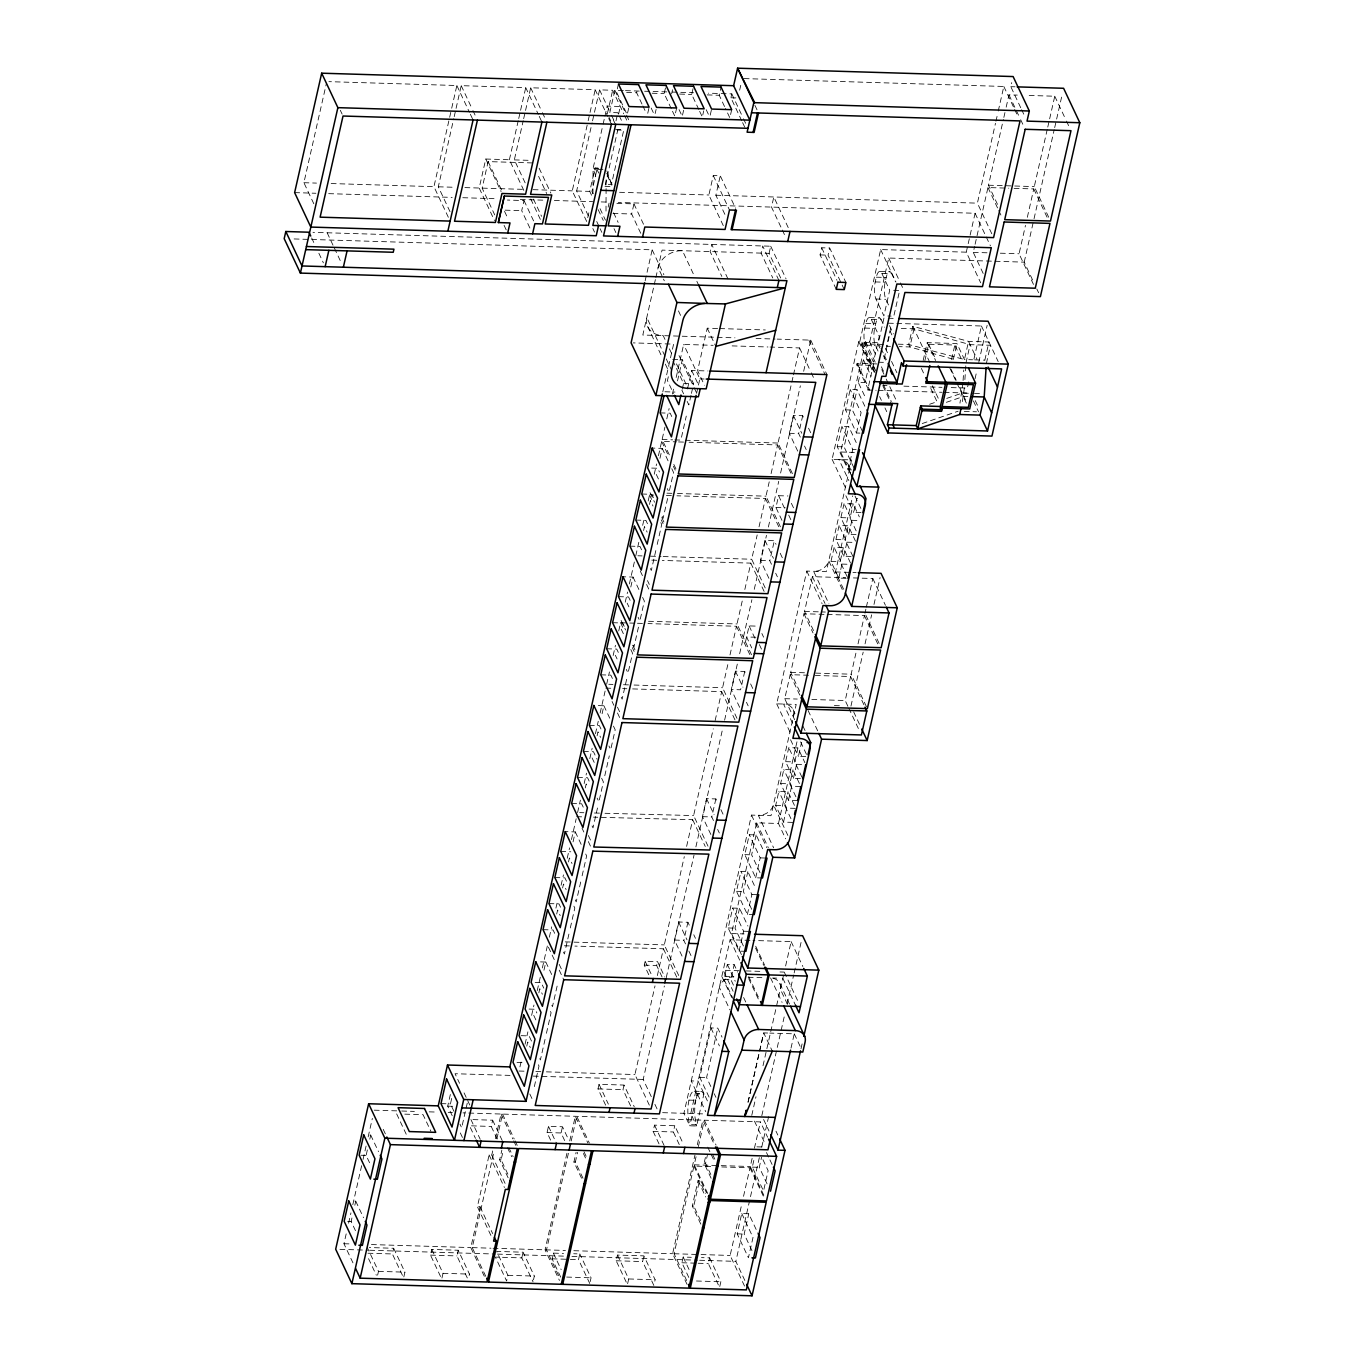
<?xml version="1.0" encoding="UTF-8"?>
<svg xmlns="http://www.w3.org/2000/svg" width="1364" height="1364" viewBox="0 0 1364 1364"><rect width="100%" height="100%" fill="white"/><g stroke="black" fill="none" stroke-linecap="round" stroke-linejoin="round"><path stroke-width="0.75" stroke-dasharray="5 3.75" d="M592.965 193.79L593.067 168.488L602.632 126.221M606.008 211.079L606.128 179.434M962.95 382.585L959.966 403.147M963.086 380.488L963.768 370.002M964.348 387.956L961.978 404.409M964.894 379.584L965.865 364.904M768.904 578.319L760.515 560.485L764.999 540.434L774.326 540.724L776.014 544.304M313.805 203.765L303.899 182.708L326.354 83.647M448.347 217.285L433.94 186.663L451.245 110.296M451.706 108.233L456.855 85.523L328.912 81.652M450.018 211.676L438.304 186.8L453.735 118.685M454.212 116.622L455.61 110.433M456.07 108.37L461.22 85.659L525.737 87.62L538.337 114.405M523.793 190.363L509.386 159.741L485.772 159.025L479.19 188.027L494.501 220.576M532.284 162.93L488.142 161.6L482.14 188.13L494.74 214.915M509.386 159.741L518.252 120.595M518.729 118.532L520.127 112.342M520.588 110.279L525.737 87.62M525.14 182.861L514.33 159.895L523.213 120.748M523.674 118.685L525.072 112.496M525.549 110.433L530.681 87.773L595.181 89.734L607.798 116.52M529.88 228.01L521.713 210.67L524.015 200.559L507.408 200.048M586.691 221.48L572.266 190.858L587.713 122.743M588.174 120.68L589.572 114.491M590.049 112.428L595.181 89.734M588.344 215.87L576.648 190.994L592.078 122.879M592.539 120.816L599.563 89.854L612.658 90.263L623.74 113.775M352.969 1262.859L343.95 1243.729L346.286 1233.448M348.604 1223.184L350.94 1212.903M352.799 1204.685L362.585 1161.548M363.046 1159.485L366.302 1145.112M368.161 1136.894L372.355 1118.395M355.475 1230.669L351.145 1221.479L352.526 1215.392M354.828 1205.247L355.748 1201.19L352.253 1201.087M369.576 1162.759L366.115 1155.41L367.496 1149.323M369.797 1139.179L370.718 1135.104L367.223 1135.001M603.093 124.209L604.457 118.174M604.917 116.162L607.202 106.102L620.313 106.494L618.54 114.32M591.55 195.222L589.742 191.386L595.062 167.925L602.053 168.13M607.338 113.724L612.658 90.263M602.956 169.46L596.955 169.289L591.925 191.454L593.732 195.291M623.348 90.587L614.84 90.331L609.827 112.496L617.841 112.735L621.404 120.322M587.748 217.677L589.129 211.608M618.421 83.988L616.579 92.155L627.184 114.712L629.043 106.545M615.999 120.85L617.841 112.735M605.275 185.044L617.858 129.563M617.551 130.859L617.176 130.023L623.723 130.228L611.447 184.43L604.9 184.225M608.139 207.175L609.06 203.134M641.967 104.039L636.664 92.769L637.585 88.677M377.623 1275.152L378.493 1271.35L367.257 1247.48M647.747 113.28L649.128 107.159M393.685 1248.282L404.92 1272.169L403.625 1277.846L392.389 1253.959L393.685 1248.282L369.286 1247.531M640.739 233.278L631.668 213.995L633.953 203.884L615.283 203.321M655.163 113.502L656.101 109.427M671.259 108.643L664.183 93.605L666.041 85.438M671.617 93.826L672.537 89.734M452.217 1115.718L447.716 1106.153L450.461 1093.996M453.905 1111.251L450.444 1103.902L451.842 1097.747M676.646 107.995L674.805 116.162L672.145 110.518M683.62 110.262L682.222 116.383L678.692 108.864M645.138 280.813L652.163 249.817L292.697 238.905M698.794 109.478L691.719 94.44L693.1 88.302M431.791 1249.424L443.027 1273.311L441.731 1279.006L430.495 1255.119L431.791 1249.424L458.219 1250.242L469.455 1274.112L468.602 1277.915M467.255 1103.135L461.68 1127.772L459.958 1124.089M655.385 279.586L642.819 335.033L680.09 336.158M655.845 277.591L662.069 250.106L769.091 253.363L780.805 278.239M702.784 114.951L703.705 110.859M710.218 115.173L711.599 109.052M724.54 106.545L719.237 95.275L721.079 87.108M467.306 1277.966L456.923 1255.92L458.219 1250.242M497.144 1139.008L491.228 1126.442L492.643 1120.202L472.899 1119.605M490.887 1235.409L477.383 1206.697L489.113 1154.95L491.756 1155.035L506.163 1185.657M662.785 391.894L673.611 344.12L633.22 342.893M723.278 225.623L708.871 195.001L713.27 175.547L720.26 175.768L735.571 208.3M741.709 120.731L730.899 97.765L731.786 93.877L708.393 93.161M484.305 1276.278L470.785 1247.583L480.043 1206.765L477.383 1206.697M491.756 1155.035L492.694 1150.926M495.473 1138.633L501.048 1114.03L462.993 1112.871M668.326 376.737L667.456 380.573L673.543 393.514M485.755 1276.329L472.251 1247.617L494.126 1151.063M496.922 1138.735L502.515 1114.081L702.886 1120.151L714.583 1145.044M731.701 109.666L729.842 117.833L725.426 108.421M724.864 214.353L715.861 195.222L720.26 175.768M739.646 90.195L741.419 82.42M519.94 1066.904L521.815 1058.652M525.072 1044.227L527.885 1031.849M531.619 1015.362L533.955 1005.046M537.228 990.622L540.502 976.181M542.361 967.946L547.51 945.252M549.334 937.221L551.687 926.821M555.915 908.117L557.33 901.894M561.098 885.27L563.451 874.887M567.219 858.263L569.572 847.862M571.465 839.559L576.171 818.775M577.569 812.569L580.399 800.122M584.15 783.533L586.503 773.149M589.794 758.64L592.147 748.256M595.437 733.73L598.25 721.283M600.143 712.997L605.309 690.167M606.656 684.216L609.452 671.923M613.152 655.521L615.471 645.291M618.727 630.952L620.586 622.751L635.334 623.195M625.241 602.189L627.542 592.044M629.384 583.945L634.431 561.644M635.777 555.728L638.983 541.542M642.666 525.345L644.49 517.246M648.173 501.031L649.537 494.962L653.765 495.098M654.243 474.212L656.561 463.965M658.42 455.764L661.676 441.407L676.425 441.868M669.315 454.826L662.103 439.515L664.916 427.12M666.791 418.85L669.127 408.518M672.418 394.043L673.816 387.836M676.152 377.504L683.654 344.427L713.167 345.314M508.124 1177.746L499.667 1159.792L501.85 1150.125M507.885 1174.199L501.117 1159.826L503.316 1150.159M526.76 1046.137L527.697 1042.028L530.306 1047.569M538.848 992.822L539.769 988.712L542.378 994.254M543.946 970.264L545.822 962.046L537.774 961.808M556.7 914.033L557.603 910.044L560.212 915.585M562.599 888.015L563.503 884.043L566.111 889.584M568.498 861.946L569.402 857.973L572.01 863.514M573.051 841.861L575.301 831.921L565.259 831.614M585.275 787.932L586.179 783.959L587.918 787.659M597.091 735.81L597.978 731.837L600.586 737.378M602.087 713.73L603.894 705.768L595.846 705.529M630.799 587.014L633.049 577.074L623.007 576.767M643.603 530.545L644.49 526.555L647.116 532.113M649.503 504.475L650.406 500.503L653.015 506.044M659.954 458.321L662.222 448.381L652.163 448.074M677.516 380.88L682.307 359.738L672.247 359.448M682.256 389.234L683.552 383.472L673.117 361.29M687.473 388.945L691.684 370.479L707.984 370.974M534.347 1086.596L539.002 1066.051L537.263 1062.351M545.037 1039.402L540.383 1059.947L538.644 1056.247M546.435 1033.298L551.09 1012.736L549.351 1009.036M557.126 986.087L552.471 1006.632L550.732 1002.932M568.907 934.084L564.389 953.999L562.65 950.316M570.305 927.946L574.807 908.066L573.068 904.366M580.706 882.014L576.205 901.877L574.466 898.194M582.104 875.824L586.622 855.944L584.866 852.244M597.483 807.982L592.982 827.863L591.243 824.163M604.781 775.741L609.299 755.861M626.639 679.289L622.137 699.169L620.398 695.47M638.454 627.167L633.953 647.048L632.214 643.348M655.811 550.596L651.31 570.476L649.571 566.776M657.209 544.407L661.711 524.526L659.971 520.843M667.61 498.474L663.109 518.354L661.37 514.654M681.506 437.23L686.28 416.088M691.002 395.304L688.82 404.92L687.081 401.221M691.429 393.378L693.611 383.778L682.307 359.738M717.617 328.502L707.251 328.195L697.618 370.65L704.472 385.228M696.595 393.344L697.993 387.137M698.453 385.074L699.868 378.868L683.654 344.427M533.477 1279.875L534.33 1276.09L523.094 1252.203L496.667 1251.402L507.902 1275.289L506.607 1280.984L495.371 1257.096L521.798 1257.898L533.034 1281.785M550.63 1140.134L547.049 1132.546L548.464 1126.323L562.48 1126.749L568.737 1140.031M521.798 1257.898L523.094 1252.203M564.645 1140.56L561.081 1132.973L562.48 1126.749M769.091 253.363L770.711 246.219L313.004 232.34M566.93 1153.262L545.054 1249.833L559.462 1280.455M569.726 1140.935L575.318 1116.281L587.918 1143.083M568.396 1153.313L546.504 1249.867L559.121 1276.67M571.192 1140.986L576.767 1116.332L589.384 1143.117M560.74 1277.181L552.096 1258.819L553.375 1253.124L563.537 1253.431M581.541 1178.206L573.92 1162.009L576.102 1152.341M582.991 1178.24L575.369 1162.06L577.569 1152.392M605.633 1105.147L597.995 1088.915L599.035 1084.312L624.03 1085.062L634.226 1106.698M648.77 974.731L644.251 965.132L645.138 961.245L657.533 961.62L664.762 976.965M589.76 1283.507L578.524 1259.62L579.802 1253.925L573.715 1253.738M630.628 1105.914L622.99 1089.683L624.03 1085.062M662.069 977.016L656.647 965.507L657.533 961.62M836.268 289.356L820.071 254.898L821.674 247.771L829.687 248.009L845.902 282.467M649.332 1105.164L634.925 1074.542L655.01 985.882M657.346 975.584L663.416 948.781L574.909 946.087M678.709 975.516L664.302 944.894L684.302 856.643M686.621 846.379L692.673 819.696L599.836 817.309M708.018 846.192L693.611 815.57L713.27 728.802M715.145 720.533L721.692 691.616L628.957 688.803M736.986 718.351L722.579 687.729L728.137 663.143M729.996 654.942L736.492 626.264L647.985 623.587M751.513 654.737L737.02 623.945L742.545 599.614M744.829 589.487L750.814 563.127L662.29 560.433M765.204 587.952L751.683 559.24L757.191 534.944M759.032 526.828L765.46 498.474L676.936 495.797M780.396 526.794L765.971 496.172L769.228 481.833M771.086 473.632L777.582 444.937L689.076 442.243M792.433 473.666L778.026 443.044L793.013 376.89M793.473 374.81L799.577 347.939L770.063 347.036M590.186 1281.597L591.055 1277.812L579.802 1253.925M844.282 289.594L828.067 255.153L829.687 248.009M682.051 956.096L674.498 940.052L678.59 921.996L687.916 922.269L689.587 925.832M710.849 834.478L702.46 816.661L706.535 798.656L715.861 798.929L717.532 802.492M739.663 707.336L731.274 689.502L735.435 671.173L744.744 671.446L746.432 675.027M797.718 451.109L789.33 433.275L793.371 415.44L802.697 415.713L804.368 419.294M651.293 1096.673L643.194 1079.436L664.37 985.984M666.246 977.681L694.02 855.16M695.896 846.856L722.715 728.478M724.608 720.175L737.31 664.098M739.663 653.714L751.905 599.717M754.258 589.333L766.483 535.336M768.375 527.033L778.725 481.339M780.6 473.035L800.361 385.824M803.669 371.281L810.728 340.13L777.173 339.107M745.477 641.915L749.109 625.906L756.56 626.127M781.964 520.332L775.928 507.51L778.605 495.695L787.932 495.984M685.495 943.905L683.824 940.342L687.916 922.269M713.457 820.514L711.786 816.934L715.861 798.929M744.744 671.446L740.601 689.792L731.274 689.502M771.478 564.27L769.79 560.706L774.326 540.724M800.327 437.128L798.656 433.564L802.697 415.713M617.466 1255.068L628.702 1278.955L627.423 1284.649L616.17 1260.762L617.466 1255.068L643.893 1255.869L655.129 1279.756L654.277 1283.541M659.034 1143.919L653.117 1131.353L654.515 1125.13L674.754 1125.743L683.211 1143.714M653.85 1285.451L642.615 1261.564L643.893 1255.869M679.255 1144.532L673.339 1131.967L674.754 1125.743M874.205 372.236L859.797 341.614L858.774 341.597L832.091 459.31L851.613 459.907L826.294 571.669L806.772 571.073L776.696 703.841L796.201 704.438L771.001 815.689L751.479 815.092L683.91 1113.314L689.775 1125.812L696.629 1126.016L703.977 1093.604L697.123 1093.399L689.775 1125.812M859.797 341.614L880.65 249.561L966.275 252.17L980.682 282.791M745.92 951.322L739.066 951.117L728.171 927.963L732.69 908.049L739.527 908.271L747.915 926.071M754.224 914.647L747.387 914.443L736.475 891.289L740.993 871.391L747.83 871.596L755.383 887.623M762.527 877.99L755.69 877.785L744.795 854.631L749.296 834.717L756.15 834.938L763.687 850.966M851.562 469.915L848.135 469.813L837.24 446.659L841.844 426.301L848.698 426.523L856.234 442.55M859.9 433.121L856.473 433.002L845.578 409.848L850.198 389.49L857.035 389.712L867.095 411.076M871.323 319.483L879.269 336.345L873.437 362.04L865.492 345.177A12.395 3.904 -88.3 0 1 864.759 328.093L865.833 323.336A12.395 3.904 -88.3 0 1 871.323 319.483L881.229 319.79L884.759 327.275M881.792 273.329L889.72 290.191L883.889 315.885L875.961 299.023A12.395 3.904 -88.3 0 1 875.228 281.922L876.302 277.182A12.395 3.904 -88.3 0 1 881.792 273.329L891.698 273.635L895.21 281.12M868.544 389.865L856.78 364.887L857.138 363.336L879.132 364M875.04 372.406L861.571 343.779L861.929 342.211L878.382 342.722L880.155 346.49M749.978 940.376L730.115 939.762L690.747 1113.518L696.629 1126.016M741.436 954.595L731.53 933.539L756.628 822.816L778.469 823.481L785.664 838.792M794.649 719.732L784.743 698.675L790.182 674.686L811.017 675.316M799.713 691.497L790.711 672.35L803.993 613.749L824.828 614.38M813.524 630.56L804.521 611.413L812.398 576.665L845.731 577.688M850.556 473.052L840.65 451.996L865.629 341.801L869.703 341.921L876.899 357.232M709.075 1097.116L699.749 1077.321L710.951 1027.927L717.788 1028.132L722.033 1037.134M858.246 382.346L863.395 359.67L870.232 359.874L865.1 382.551L858.246 382.346L866.004 398.817M743.397 945.985L735.026 928.168L739.527 908.271M751.7 909.311L743.329 891.493L747.83 871.596M760.021 872.653L751.632 854.836L756.15 834.938M854.137 468.244L844.077 446.863L848.698 426.523M862.474 431.433L852.415 410.07L857.035 389.712M733.627 999.863L723.977 979.335L727.336 964.45L734.19 964.672L737.702 972.123M869.703 341.921L888.714 258.035L1024.211 262.144L1033.213 281.291M878.041 351.094L875.398 345.484A12.395 3.904 -88.3 0 1 874.665 328.383L875.739 323.643A12.395 3.904 -88.3 0 1 881.229 319.79M888.51 304.956L885.867 299.33A12.395 3.904 -88.3 0 1 885.117 282.229L886.191 277.489A12.395 3.904 -88.3 0 1 891.698 273.635M710.832 1086.528L706.603 1077.526L717.788 1028.132M733.44 985.149L730.814 979.557L734.19 964.672M739.066 951.117L743.585 931.22L732.69 908.049M747.387 914.443L751.888 894.545L740.993 871.391M755.69 877.785L760.191 857.871L749.296 834.717M848.135 469.813L852.739 449.455L841.844 426.301M856.473 433.002L861.093 412.661L850.198 389.49M873.591 363.83L867.657 390.036L876.148 390.292M883.957 318.085L878.024 344.274L879.797 348.042M687.03 1284.325L672.623 1253.704L694.958 1155.086M697.294 1144.805L702.886 1120.151M686.689 1280.54L674.072 1253.738L693.935 1166.101L712.622 1166.663M707.728 1193.517L694.225 1164.805L696.066 1156.689M698.368 1146.561L704.336 1120.202L760.396 1121.907L767.608 1137.218M792.689 822.39L783.516 822.117L775.673 805.442L778.844 791.427L788.017 791.717L795.86 808.375L786.687 808.102L778.844 791.427M797.65 800.498L788.477 800.225L780.634 783.55L783.806 769.535L792.978 769.808L800.821 786.482L791.649 786.21L783.806 769.535M797.94 747.915L794.769 761.93L802.612 778.605L793.439 778.315L785.596 761.658L788.767 747.643L797.94 747.915L804.913 762.732M846.14 578.319L838.809 578.097L830.966 561.439L834.137 547.424L843.31 547.697L851.153 564.372M851.102 556.427L843.77 556.205L835.927 539.53L839.099 525.515L848.272 525.805L856.115 542.463M856.063 534.535L848.732 534.313L840.889 517.638L844.06 503.623L853.233 503.896L859.337 516.871M778.469 823.481L797.019 741.573M843.566 589.18L835.467 571.942L852.705 495.848M890.692 328.093L886.583 346.251L890.811 346.371M700.806 1224.122L692.298 1206.032L698.044 1180.661L699.493 1180.713L705.461 1193.381M889.158 336.652L883.343 362.347L877.393 362.159M700.567 1220.541L693.747 1206.066L699.493 1180.713M790.949 818.69L784.846 805.732L788.017 791.717M795.911 796.798L789.807 783.823L792.978 769.808M847.112 576.529L840.139 561.712L843.31 547.697M852.943 556.478L845.1 539.82L848.272 525.805M856.166 530.886L850.062 517.911L853.233 503.896M711.121 1178.24L704.08 1163.27L705.921 1155.223M688.803 1277.454L681.898 1262.757L683.176 1257.062L691.309 1257.301M710.832 1174.54L705.546 1163.322L707.37 1155.257M783.516 822.117L786.687 808.102M788.477 800.225L791.649 786.21M793.439 778.315L796.61 764.3L788.767 747.643M805.732 756.645L798.4 756.423L801.572 742.408M838.809 578.097L841.98 564.082L834.137 547.424M843.77 556.205L846.942 542.19L839.099 525.515M848.732 534.313L851.903 520.298L844.06 503.623M861.025 512.625L853.693 512.404L856.865 498.389L860.531 498.508M901.28 328.417L913.999 328.809L970.111 344.666L990.503 345.28L986.377 363.421L984.842 360.147L988.951 341.989L968.559 341.375L912.84 326.337L908.714 344.495L909.873 346.95L956.062 360.011M913.999 328.809L909.873 346.95L899.285 346.644M709.621 1257.864L720.857 1281.751L719.561 1287.446L708.325 1263.558L709.621 1257.864L701.488 1257.625M748.035 1102.214L763.721 1032.906L767.796 1033.025M748.052 1102.146L763.721 1032.906L772.297 1051.115M847.879 706.245L845.186 700.516L850.625 676.527L813.115 675.385M866.464 706.723L851.153 674.191L856.183 651.958M858.024 643.876L864.435 615.59L826.925 614.448M864.964 613.254L865.884 609.162M866.345 607.116L872.824 578.507L847.828 577.739M751.769 1115.377L755.98 1096.758M763.005 1065.727L776.133 1007.826M776.593 1005.745L784.232 972.089L779.986 971.969M785.613 966.002L791.137 941.62L752.979 940.461M923.172 360.488L927.213 342.637L956.931 343.54L964.45 359.533L972.6 359.772M924.877 360.727L928.611 344.24L954.834 345.041L961.927 360.13M850.948 706.109L863.173 652.163M865.049 643.859L871.63 614.823M873.983 604.457L880.104 577.484M744.539 1286.064L730.132 1255.443L741.692 1204.497M743.533 1196.33L749.995 1167.806L720.925 1166.919M763.806 1195.205L750.285 1166.51L752.127 1158.394M754.428 1148.249L760.396 1121.907M761.811 1115.684L784.777 1014.304M787.113 1003.972L793.678 975.004M794.155 972.941L801.179 941.91M741.777 1213.551L753.013 1237.438L748.427 1257.727L737.174 1233.84L741.777 1213.551L748.768 1213.772L758.282 1233.977M762.953 1159.69L768.137 1170.721L763.533 1191.011L752.297 1167.124L754.599 1156.979M744.846 1280.489L735.844 1261.359L759.373 1157.456M761.743 1147.056L768.802 1115.888M966.275 252.17L975.09 213.261L618.233 202.435M991.799 233.773L977.391 203.151L995.481 123.306M995.942 121.26L997.8 113.076M998.26 111.03L1003.819 86.461L742.289 78.532M751.956 1250.6L744.164 1234.062L748.768 1213.772M767.079 1183.867L759.288 1167.328L761.589 1157.184M791.018 1048.098L794.257 1033.827L769.825 1033.094M983.171 273.431L973.265 252.374L974.646 246.304M975.107 244.275L987.962 187.55L1008.78 188.181M997.493 204.344L988.491 185.214L1003.375 119.486M1003.853 117.44L1005.711 109.222M1006.172 107.159L1008.968 94.849L1017.288 95.088M1020.715 107.722L1010.809 86.682L1011.73 82.624M951.561 359.465L954.834 345.041M953.334 359.397L956.931 343.54M800.992 1048.763L802.867 1040.493M966.002 362.807L970.111 344.666M968.764 381.886L967.349 388.092L950.435 387.581M973.93 359.124L981.432 325.996L896.83 323.438M975.038 378.8L976.897 370.582M978.755 362.347L987.144 325.348M1033.469 284.394L1019.061 253.772L1025.489 225.401M1027.331 217.302L1033.759 188.931L1010.86 188.249M1048.694 217.217L1034.287 186.595L1047.313 129.103M1047.774 127.04L1049.172 120.885M1049.649 118.821L1054.764 96.23L1025.626 95.344M1024.211 262.144L1033.588 220.746M1034.048 218.683L1054.219 129.682M1054.696 127.602L1062.198 94.491M929.634 404.255L937.051 401.715L929.208 385.074M946.735 398.39L962.251 393.071L972.447 393.378M946.343 402.329L963.802 396.344L967.877 396.481M922.235 423.539L958.142 411.212M760.515 560.485L769.79 560.706M579.683 812.62L583.894 812.739M594.448 813.012L602.888 813.217M605.002 813.285L693.611 815.57M576.631 816.712L582.957 816.866M593.511 817.138L597.739 817.258M1010.809 86.682L1015.038 86.802M625.479 90.638L642.478 91.166M644.609 91.235L650.986 91.422M653.117 91.49L670.133 92.002M672.247 92.07L678.624 92.258M680.755 92.326L693.509 92.718M626.622 92.462L636.664 92.769M652.128 93.229L664.183 93.605M679.647 94.065L691.719 94.44M707.183 94.9L719.237 95.275M730.899 97.765L737.89 97.969M615.676 129.495L623.86 129.733M514.33 159.895L531.295 160.406M598.677 168.659L593.067 168.488L596.579 178.394M988.491 185.214L1034.287 186.595M604.985 186.339L612.999 186.595M303.899 182.708L316.482 183.1M331.162 183.543L433.94 186.663M438.304 186.8L454.655 187.294M464.885 187.601L524.168 189.391M533.085 189.664L572.266 190.858M576.648 190.994L589.742 191.386M619.563 192.29L708.871 195.001M715.861 195.222L977.391 203.151M294.624 192.614L315.902 193.262M328.673 193.654L452.166 197.388M462.805 197.712L496.871 198.752M520.298 199.468L545.839 200.235M554.364 200.491L592.675 201.667M601.2 201.923L609.708 202.179M505.123 210.158L521.713 210.67M612.982 213.432L631.668 213.995M973.265 252.374L987.843 252.817M1000.324 253.193L1019.061 253.772M820.071 254.898L828.067 255.153M879.916 271.419L889.805 271.726M876.302 277.182L886.191 277.489M875.228 281.922L885.117 282.229M893.676 290.31L899.626 290.481L893.795 316.192L887.862 316.005M875.961 299.023L885.867 299.33M869.448 317.573L879.354 317.88M888.203 318.204L896.711 318.477M888.373 323.183L894.716 323.37M865.833 323.336L875.739 323.643M864.759 328.076L874.665 328.383M719.681 328.571L765.323 329.952M682.205 336.226L734.957 337.829M756.065 338.477L775.059 339.056M898.126 344.171L908.714 344.495L964.45 359.533L968.559 341.375L976.948 359.192M861.571 343.779L883.565 344.444M865.492 345.177L875.398 345.484M732.127 345.893L767.949 346.985M974.646 359.84L984.842 360.147M856.78 364.887L873.233 365.399L876.796 372.935M699.868 378.868L704.08 379.004M882.764 385.518L886.992 385.654M903.906 386.165L941.978 387.325M683.552 383.472L693.611 383.778M878.28 390.343L942.03 392.286M944.144 392.355L967.519 393.054M974.493 393.446L982.643 393.685M664.933 391.758L674.975 392.065M964.263 411.399L976.488 411.775M845.578 409.848L852.415 410.07M660.142 412.883L670.184 413.19L671.923 416.89M789.33 433.275L798.656 433.564M662.103 439.515L672.64 439.839M674.754 439.907L683.176 440.163M685.291 440.231L778.026 443.044M678.539 441.936L686.962 442.192M837.24 446.659L844.077 446.863M852.739 449.455L856.166 449.574M840.65 451.996L854.546 452.422M651.685 468.074L657.704 468.261L659.443 471.961M666.928 493.171L675.351 493.427M677.465 493.495L765.971 496.172M641.762 494.007L651.804 494.314L654.413 499.855M666.399 495.473L674.839 495.729M775.928 507.51L785.255 507.8M840.889 517.638L850.062 517.911M851.903 520.298L859.252 520.519M635.846 520.076L645.905 520.383L647.644 524.083M835.927 539.53L845.1 539.82M846.942 542.19L854.273 542.412M629.946 546.129L639.989 546.435L642.597 551.977M830.966 561.439L840.139 561.712M637.875 555.779L642.103 555.915M650.526 556.171L661.063 556.495M663.177 556.546L751.683 559.24M841.98 564.082L849.312 564.304M651.753 560.127L660.176 560.382M835.467 571.942L856.183 572.573M618.506 596.648L628.548 596.955L631.157 602.496M804.521 611.413L825.356 612.044M648.514 621.268L737.02 623.945M637.448 623.263L645.871 623.519M612.589 622.7L622.649 623.007L625.258 628.565M755.912 637.261L746.602 636.971L751.769 647.968M606.69 648.77L616.733 649.076L619.341 654.618M790.711 672.35L805.306 672.793M815.723 673.117L851.153 674.191M600.791 674.822L610.833 675.129L613.442 680.687M608.77 684.268L612.982 684.404M623.519 684.728L631.941 684.984M634.055 685.035L722.579 687.729M605.787 688.104L612.095 688.291M622.632 688.615L626.86 688.735M784.743 698.675L797.258 699.05M811.836 699.493L845.186 700.516M834.376 705.597L842.662 705.853M589.333 725.341L599.393 725.648L602.001 731.189M583.434 751.411L593.476 751.717L596.955 759.1M785.596 761.658L794.769 761.93M796.61 764.3L805.783 764.573M577.535 777.463L587.577 777.77L590.186 783.311M780.634 783.55L789.807 783.823M775.673 805.442L784.846 805.732M571.618 803.532L581.661 803.822L584.286 809.381M702.46 816.661L711.786 816.934M744.795 854.631L751.632 854.836M560.757 851.477L570.8 851.784M760.191 857.871L765.323 858.041M554.841 877.546L564.901 877.853L567.509 883.395M736.475 891.289L743.329 891.493M751.888 894.545L758.725 894.75M548.942 903.599L558.984 903.906L560.723 907.606M728.171 927.963L735.026 928.168M743.585 931.22L750.422 931.424M731.53 933.539L744.062 933.931M543.043 929.668L553.085 929.975L555.694 935.516M674.498 940.052L683.824 940.342M565.242 941.876L664.302 944.894M564.372 945.764L572.795 946.019M644.251 965.132L656.647 965.507M739.1 970.725L723.21 970.23L733.116 991.287M746.074 970.929L760.907 971.39M748.154 977.255L764.471 977.749M772.621 978.005L776.696 978.124M723.977 979.335L730.814 979.557M535.131 982.421L541.167 982.609L543.776 988.15M529.096 1009.07L535.114 1009.258L536.853 1012.958M521.048 1035.668L529.079 1035.907L531.687 1041.465M517.007 1062.386L523.043 1062.573M519.002 1071.03L525.328 1071.217M535.864 1071.541L544.304 1071.797M546.401 1071.848L634.925 1074.542M699.749 1077.321L706.603 1077.526M510.017 1075.395L455.047 1073.724L459.549 1083.306M533.273 1076.111L643.194 1079.436M694.225 1091.217L701.079 1091.422M597.995 1088.915L622.99 1089.683M688.973 1100.1L695.828 1100.305A17.8 5.609 -88.3 0 1 703.841 1094.184L696.987 1093.962A17.8 5.609 -88.3 0 0 688.973 1100.1A17.783 5.592 -88.3 0 0 690.048 1124.618L696.885 1124.84A17.783 5.592 -88.3 0 1 695.828 1100.305M440.981 1103.612L450.444 1103.902M447.716 1106.153L454.093 1106.34M662.631 1112.666L705.478 1113.962M374.213 1110.177L399.584 1110.944M401.698 1111.012L414.383 1111.404M429.183 1111.848L437.639 1112.103M448.21 1112.427L452.439 1112.547M404.784 1114.149L423.079 1114.712L430.871 1131.233M471.484 1125.829L491.228 1126.442M653.117 1131.353L673.339 1131.967M547.049 1132.546L561.081 1132.973M756.901 1146.834L763.891 1147.039M704.08 1163.27L705.546 1163.322M694.225 1164.805L719.152 1165.555M721.215 1165.623L750.285 1166.51M360.88 1155.24L366.115 1155.41M752.297 1167.124L759.288 1167.328M499.667 1159.792L501.117 1159.826M573.92 1162.009L575.369 1162.06M692.298 1206.032L693.747 1206.066M347.65 1221.377L351.145 1221.479M737.174 1233.84L744.164 1234.062M343.95 1243.729L350.292 1243.917M371.434 1244.565L470.785 1247.583M472.251 1247.617L490.972 1248.196M493.052 1248.248L565.429 1250.447M573.835 1250.703L672.623 1253.704M674.072 1253.738L698.982 1254.505M701.062 1254.556L730.132 1255.443M339.926 1249.339L367.598 1250.174M369.729 1250.242L495.32 1254.045M497.451 1254.113L563.434 1256.125M571.942 1256.38L697.516 1260.183M699.647 1260.251L735.844 1261.359M367.99 1253.226L392.389 1253.959M430.495 1255.119L456.923 1255.92M552.096 1258.819L568.362 1259.313M570.391 1259.364L578.524 1259.62M616.17 1260.762L642.615 1261.564M681.898 1262.757L696.117 1263.183M698.163 1263.252L708.325 1263.558M378.493 1271.35L404.92 1272.169M443.027 1273.311L469.455 1274.112M507.902 1275.289L534.33 1276.09M566.657 1277.062L591.055 1277.812M628.702 1278.955L655.129 1279.756M696.458 1281.001L720.857 1281.751M1054.764 96.23L1065.574 119.197M1066.477 121.106L1070.075 128.762M1021.619 109.649L1024.33 115.377M1008.968 94.849L1019.778 117.816M1020.681 119.725L1023.375 125.471M1003.819 86.461L1013.742 107.517M1014.628 109.427L1018.243 117.082M1033.759 188.931L1047.262 217.643M1036.811 288.946L1038.618 292.766M987.962 187.55L997.868 208.607M998.772 210.516L1002.37 218.172M975.09 213.261L990.4 245.793M981.432 325.996L998.192 361.63M975.277 400.641L978.789 408.109M973.367 400.88L978.534 411.843M951.083 369.32L956.232 380.283M959.676 387.581L966.343 401.749M949.685 367.717L955.908 380.914M956.795 382.807L966.547 403.556M888.714 258.035L899.507 281.001M900.411 282.911L904.008 290.566M928.611 344.24L935.721 359.329M927.213 342.637L935.636 360.522M880.65 249.561L895.96 282.092M912.84 326.337L930.316 363.506M932.362 385.79L939.455 400.88M921.382 368.416L923.991 373.975M889.533 325.638L893.42 333.873M890.095 331.145L891.851 334.862M885.338 348.212L887.998 353.873M891.544 361.426L896.881 372.73M881.042 348.383L886.361 359.687M883.343 355.595L886.907 363.131M881.4 366.797L884.111 372.543M881.792 369.661L885.338 377.214M886.225 379.09L888.885 384.75M889.771 386.643L895.995 399.857M754.906 105.318L757.6 111.064M821.674 247.771L836.985 280.302M865.629 341.801L876.421 364.768M883.361 384.597L891.34 401.562M883.002 386.148L891.886 405.006M861.929 342.211L874.546 369.03M858.774 341.597L873.182 372.219M863.395 359.67L871.136 376.14M879.627 396.583L881.4 400.368M884.963 407.904L886.736 411.672M731.786 93.877L742.579 116.844M743.482 118.753L746.193 124.499M857.138 363.336L869.755 390.138M742.613 122.641L746.21 130.296M788.222 227.6L773.814 196.979L771.513 207.089L781.419 228.146M782.322 230.056L785.92 237.711M770.711 246.219L786.022 278.767M706.211 109.7L708.871 115.343M810.728 340.13L826.925 374.571M808.835 340.079L825.032 374.52M699.664 111.354L702.324 116.997M778.912 280.438L762.698 245.98L761.095 253.107L772.791 278M799.577 347.939L810.369 370.906M811.273 372.815L814.871 380.471M713.27 175.547L729.484 210.005M848.613 465.226L850.42 469.063M850.948 474.621L849.141 470.802A13.129 10.588 -25.2 0 0 838.945 459.532L848.851 480.571M855.023 496.019L861.127 508.977M832.091 459.31L845.612 488.022M845.851 495.746L853.693 512.404M808.562 428.194L811.086 433.547M872.824 578.507L885.441 605.292M651.174 108.029L653.816 113.672M793.371 415.44L801.759 433.258M727.95 278.887L711.735 244.446L710.115 251.573L721.829 276.449M804.521 446.045L806.209 449.608M642.853 105.915L646.4 113.434M865.85 615.164L879.371 643.876M864.435 615.59L877.939 644.285M614.84 90.331L625.65 113.297M626.553 115.207L630.151 122.862M624.593 115.599L628.02 122.879M777.582 444.937L791.103 473.649M842.27 589.487L828.749 560.774A13.129 10.588 -25.2 0 1 813.609 571.294L828.92 603.826M693.253 273.704L682.46 250.737A21.108 17.033 -25.2 0 0 658.096 267.617L664.302 280.779M696.868 281.342L698.658 285.178M599.563 89.854L610.629 113.383M611.481 115.207L614.056 120.663M613.391 120.083L616.068 125.761M791.376 503.316L793.967 508.806M609.043 117.338L610.748 120.936M608.702 118.429L611.396 124.175M707.251 328.195L715.81 346.405M788.699 515.115L791.291 520.622M778.605 495.695L784.641 508.516M812.398 576.665L824.998 603.468M633.953 203.884L643.927 225.094M806.772 571.073L822.083 603.621M652.163 249.817L663.876 274.693M678.454 310.873L682 318.392M850.625 676.527L864.128 705.222M765.46 498.474L778.963 527.186M606.741 173.313L612.095 184.686M607.202 175.41L611.822 185.248M780.208 553.238L782.731 558.609M853.659 711.837L860.855 727.148M596.955 169.289L598.745 173.075M691.684 370.479L698.556 385.04M595.062 167.925L596.767 171.523M848.783 708.172L859.593 731.138M803.993 613.749L812.995 632.896M613.595 212.767L618.131 222.4M679.016 355.595L693.253 385.842M694.106 387.666L696.68 393.139M764.999 540.434L773.422 558.319M614.022 228.658L615.829 232.528M775.69 573.221L777.378 576.802M664.984 339.414L663.211 335.646A21.108 17.033 -25.2 0 1 646.792 317.539L665.376 357.027M669.4 348.826L672.06 354.452M676.476 363.864L687.985 388.314M600.041 208.675L605.446 220.167M598.165 209.596L603.263 220.422M681.864 390.121L683.603 393.821M666.263 358.903L671.565 370.19M647.644 326.49L661.796 356.584M665.342 364.103L668.002 369.746M596.733 221.514L599.273 226.918M600.126 228.726L601.814 232.34M530.681 87.773L541.491 110.74M542.395 112.649L545.992 120.305M750.814 563.127L764.317 591.84M592.846 228.504L594.534 232.119M539.24 116.332L541.934 122.061M808.085 710.456L817.991 731.513M790.182 674.686L800.088 695.742M761.879 633.51L763.601 637.176M802.902 726.023L805.527 731.564M539.138 168.198L550.851 193.074M793.2 709.757L795.007 713.594M759.356 644.575L761.947 650.082M538.592 176.331L546.691 193.552M673.816 464.408L676.51 470.137M749.109 625.906L755.144 638.727M661.676 441.407L667.985 454.809M673.39 466.3L675.18 470.12M792.535 723.193L783.533 704.063A13.129 10.588 -25.2 0 1 793.729 715.333M800.6 741.88L806.704 754.855M662.222 448.381L668.309 461.322M671.787 468.722L673.526 472.404L669.025 492.285L667.286 488.585M776.696 703.841L791.103 734.463M790.557 739.748L798.4 756.423M736.492 626.264L750.012 654.976M533.46 199.11L541.576 216.33M530.767 199.025L540.673 220.081M656.306 474.433L658.914 479.992M524.015 200.559L533.989 221.752M750.626 683.927L753.133 689.28M461.22 85.659L472.029 108.626M472.933 110.535L476.53 118.191M735.435 671.173L742.971 687.217M650.065 492.66L654.567 502.225M661.779 517.536L664.473 523.282M456.855 85.523L469.455 112.325M470.358 114.235L473.069 119.981M649.537 494.962L653.151 502.617M661.25 519.837L663.057 523.674M746.466 702.272L748.137 705.836M488.142 161.6L501.662 190.295M485.772 159.025L501.082 191.557M504.544 211.352L508.175 219.075M504.066 225.333L506.794 231.113M721.692 691.616L735.196 720.328M787.863 835.416L773.456 804.794A13.129 10.588 -25.2 0 1 758.316 815.297L773.627 847.828M647.491 580.604L649.281 584.423M640.296 571.09L643.007 576.836M646.604 584.491L649.298 590.237M756.628 822.816L768.324 847.692M751.479 815.092L766.79 847.624M633.049 577.074L639.136 590.015M642.615 597.415L644.354 601.115L639.852 620.978L638.113 617.295M791.137 941.62L802.833 966.496M627.15 603.144L628.889 606.827M720.891 809.636L724.25 816.763M706.535 798.656L714.088 814.7M621.114 620.432L625.616 629.998M632.811 645.308L635.522 651.054M620.586 622.751L624.183 630.407M632.299 647.627L634.09 651.463M717.652 829.414L719.322 832.978M784.232 972.089L797.735 1000.801M621.234 629.196L623.842 634.737M630.816 649.537L632.555 653.237L628.054 673.1L626.298 669.417M782.817 978.312L795.434 1005.115M779.952 983.717L789.688 1004.398M787.437 1004.245L780.344 989.207A12.89 10.4 -25.2 0 0 772.16 978.09M755.69 946.207L764.692 965.337M770.592 977.937L782.083 1002.387M755.571 948.082L763.669 965.32M794.257 1033.827L801.111 1048.405M615.334 655.266L617.074 658.948M692.673 819.696L705.273 846.498M748.785 976.675L759.577 999.641M340.318 110.296L342.125 114.116M748.666 978.551L758.572 999.607M730.115 939.762L740.021 960.819M617.466 707.183L621.063 714.838M612.078 701.488L613.885 705.324M617.483 712.98L620.194 718.726M743.619 997.51L746.279 1003.154M727.336 964.45L735.247 981.245M603.894 705.768L609.981 718.709M613.459 726.108L615.198 729.808L610.697 749.688L608.958 745.989M731.718 997.51L721.812 976.454L733.883 976.829A12.89 10.4 -25.2 0 0 719.34 987.348L729.962 1009.923M693.782 934.749L695.452 938.313M678.59 921.996L686.979 939.813M775.997 1131.199L777.804 1135.036M688.854 951.032L692.213 958.159M763.601 1119.503L769.006 1130.995M592.078 757.89L594.687 763.448M601.643 778.23L603.382 781.93L598.881 801.81L597.142 798.111M710.951 1027.927L719.425 1045.932M754.462 1121.123L765.272 1144.072M766.483 1152.563L769.074 1158.07M769.944 1159.911L773.405 1167.26M327.155 232.767L333.464 246.168M334.368 248.078L340.659 261.479M663.416 948.781L676.919 977.476M749.995 1167.806L763.499 1196.501M311.657 237.95L314.351 243.696M318.869 253.261L323.37 262.843M714.225 1093.723L715.929 1097.338M588.378 835.535L591.976 843.191M645.138 961.245L651.463 974.68M582.036 828.187L583.843 832.023M588.344 841.588L591.942 849.243M707.422 1100.919L698.095 1081.106L691.241 1080.902L705.734 1111.694M575.301 831.921L581.388 844.862M704.336 1120.202L716.049 1145.078M712.707 1154.677L715.35 1160.287M707.746 1147.158L710.371 1152.768M711.258 1154.643L714.787 1162.111M693.935 1166.101L706.535 1192.886M698.044 1180.661L705.699 1196.961M654.908 1104.329L657.601 1110.057M654.515 1125.13L664.677 1146.681M559.189 964.331L562.803 971.986M548.413 947.179L554.705 960.563M559.206 970.145L563.724 979.71M545.822 962.046L551.909 974.987M683.176 1257.062L690.099 1271.76M599.035 1084.312L608.361 1104.141M533.733 1015.362L536.342 1020.903M583.997 1151.727L586.537 1157.115M583.383 1153.467L586.759 1160.679M548.464 1126.323L556.495 1143.407M529.812 1093.996L533.409 1101.652M502.515 1114.081L514.211 1138.957M515.115 1140.867L517.808 1146.612M501.048 1114.03L512.762 1138.906M513.665 1140.833L516.359 1146.561M508.891 1147.687L513.12 1156.672M507.425 1147.636L511.653 1156.621M492.643 1120.202L502.787 1141.77M553.375 1253.124L561.167 1269.662M464.067 1092.871L466.761 1098.617M467.664 1100.526L470.358 1106.272M489.113 1154.95L504.424 1187.481M470.921 1119.554L480.23 1139.315M470.358 1127.568L475.439 1138.36M460.316 1132.938L463.913 1140.594M480.043 1206.765L492.643 1233.568M396.651 1113.894L407.035 1135.956M383.216 1129.324L385.927 1135.07M370.718 1135.104L378.493 1151.642M355.748 1201.19L363.523 1217.728M368.553 1258.682L376.328 1275.221M606.878 170.858L611.805 184.754"/><path stroke-width="1.5" d="M986.104 367.615L984.194 396.975L980.068 415.116L987.536 430.99L888.953 428.006L887.418 424.716L892.226 403.454M310.753 236.04L308.963 232.221L285.809 231.505L284.189 238.649L300.404 273.09L785.306 287.804L725.443 303.933L704.591 303.422L676.936 302.467L668.377 284.258M321.682 73.196L337.88 107.654L749.842 120.151L733.627 85.71L321.682 73.196L294.624 192.614L310.822 227.072L596.239 235.733L598.523 225.606M300.404 273.09L337.88 107.654M325.161 266.662L328.86 250.328M343.37 267.208L347.07 250.874M447.852 231.215L473.069 119.981M477.434 120.117L454.519 221.241L495.405 222.485L501.969 193.483L525.6 194.2L541.934 122.061M507.698 233.039L510 222.929L498.337 222.571L504.339 196.041L548.499 197.388L542.48 223.918L534.893 223.679L532.608 233.79M498.337 222.571L504.356 196.041M546.896 122.214L530.545 194.353L551.755 194.984L545.174 223.986L588.481 225.316L611.396 124.175M463.709 1099.469L526.027 1101.362L509.829 1066.904L447.494 1065.011L463.709 1099.469L454.451 1140.304L438.236 1105.863L368.638 1103.749L335.68 1249.202L351.878 1283.66L752.041 1295.8L785.016 1150.346L779.611 1138.855M351.878 1283.66L384.853 1138.19L368.638 1103.749M615.761 124.312L592.846 225.435L605.957 225.844M494.45 1237.387L496.24 1241.223L486.999 1282.024L360.164 1278.17L390.428 1144.635L386.83 1136.979M628.872 124.704L603.519 235.938L991.304 247.719L982.489 286.611L896.864 284.019L848.306 493.768L855.16 493.973A13.129 10.588 -25.2 0 1 865.356 505.243L844.964 595.233A13.129 10.588 -25.2 0 1 829.823 605.735L822.986 605.531L792.893 738.299L799.747 738.504A13.129 10.588 -25.2 0 1 809.943 749.774L789.671 839.235A13.129 10.588 -25.2 0 1 774.53 849.755L767.693 849.533L707.456 1115.343L775.315 1117.406M631.055 124.772L608.139 225.895L619.938 226.254L617.653 236.381M438.236 1105.863L447.494 1065.011M642.546 237.131L644.831 227.021L725.068 229.459L729.484 210.005L736.475 210.209L732.059 229.663M644.678 282.877L631.089 342.824L655.862 395.475L698.385 396.771L700.261 388.689M463.913 1140.594L473.172 1099.759M481.066 1141.122L479.668 1147.346L476.275 1140.151M655.862 395.475L676.936 302.467M509.829 1066.904L662.307 393.957M733.627 85.71L737.6 68.2L1013.111 76.555L1029.326 111.013L1027.024 121.123L1079.811 122.726L1040.408 296.602L904.912 292.476L885.901 376.362L881.826 376.242L856.865 486.454L878.706 487.118L851.665 606.4L897.256 607.781L867.163 740.55L821.588 739.169L818.877 733.423M664.063 395.594L660.142 412.883L671.446 436.923L676.237 415.781L666.672 395.441M501.372 1147.994L502.787 1141.77M680.943 394.997L678.778 404.614L674.43 395.372M526.027 1101.362L685.581 397.265M754.684 102.675L737.6 68.2L753.815 102.641L747.114 132.206L754.104 132.427L758.503 112.973M488.448 1282.075L518.712 1148.522L719.084 1154.609L688.82 1288.145L488.448 1282.075L486.658 1278.239M735.452 210.192L731.053 229.629L993.589 237.609L1020.033 120.919L751.513 112.769M753.081 132.393L757.48 112.939M696.117 395.407L678.317 473.973L794.223 477.485L815.774 382.38L706.194 379.056M725.443 303.933L706.194 388.859L687.985 388.314A21.108 17.033 -25.2 0 1 671.565 370.19L682.887 320.267A21.108 17.033 -25.2 0 1 704.591 303.422M555.097 1149.63L556.495 1143.407M569.112 1150.057L570.527 1143.833M777.292 287.565L778.912 280.438M787.727 241.53L790.012 231.42M766.057 372.73L786.926 280.677L302.007 265.963L285.809 231.505M561.269 1284.274L591.533 1150.739M562.718 1284.325L592.982 1150.773M609.026 1112.359L610.066 1107.739M652.384 982.404L653.271 978.517M634.021 1113.126L635.061 1108.506M664.779 982.779L665.649 978.892M663.262 1152.904L664.677 1146.681M683.483 1153.518L684.899 1147.294M745.92 951.322L750.422 931.424M754.224 914.647L758.725 894.75M762.527 877.99L767.045 858.092M854.972 470.034L859.593 449.677M863.31 433.223L867.93 412.866M723.721 1040.749L728.802 1051.542L714.31 1115.564L741.811 1050.195L744.113 1040.016L730.848 1011.798M740.925 962.728L746.33 974.22L738.009 1010.912L733.508 1001.346M803.805 1036.35L818.809 970.145L747.745 967.997L772.825 857.274L769.228 849.619M865.032 707.149L866.822 710.968L861.4 734.957L800.958 733.116L806.397 709.144L800.992 697.652M820.207 648.207L880.633 650.031L867.351 708.632L806.925 706.808L820.207 648.207L814.802 636.715M886.344 607.202L889.038 612.947L881.161 647.695L820.736 645.871L828.613 611.123L825.902 605.377M794.496 814.393L795.4 810.387M797.65 800.498L800.821 786.482M802.612 778.605L805.783 764.573M808.034 754.701L810.745 742.681L806.397 733.423M847.982 578.387L851.153 564.372M862.866 512.693L866.038 498.678L859.934 485.703M710.15 1200.542L766.21 1202.247L746.347 1289.901L690.286 1288.196L710.15 1200.542L708.342 1196.722M768.512 1139.128L776.61 1156.348L766.5 1200.951L710.439 1199.246L720.55 1154.643L716.935 1146.988M896.659 383.881L901.485 362.619L903.036 365.91L1001.619 368.894L987.536 430.99M898.825 318.528L988.082 321.239L1008.269 364.137L991.952 436.088L887.845 432.934L888.953 428.006M903.036 365.91L904.144 360.983L893.608 338.596M761.265 1005.353L768.171 974.885L764.573 967.229M772.825 857.274L794.666 857.939L821.588 739.169M906.583 364.734L902.201 384.051L880.206 383.386M765.596 967.264L769.194 974.919L762.288 1005.387L760.481 1001.551M744.812 1116.485L746.193 1110.364L744.812 1116.485L772.297 1051.115M980.068 415.116L959.693 414.503L917.784 428.876L916.25 425.585L920.717 405.892L940.376 406.489L941.91 409.763L941.569 411.314L921.911 410.717L920.359 407.444M929.856 365.518L925.849 383.216L945.508 383.813M917.784 428.876L922.252 409.166L920.717 405.892M790.557 1050.144L767.966 1149.818L384.853 1138.19M803.737 968.423L807.352 976.078L799.031 1012.77L795.434 1005.115M940.376 406.489L945.866 382.244L938.193 365.944M785.016 1150.346L778.026 1150.125L800.515 1050.826M770.524 1191.215L775.127 1170.926L773.405 1167.26M959.693 414.503L961.057 408.45M968.611 368.365L975.567 383.148L969.719 408.944L940.018 408.041M715.81 346.405L775.69 330.276M1017.152 86.87L1063.596 88.285L1079.811 122.726M753.815 102.641L1029.326 111.013M747.984 128.318L343.029 116.025L320.114 217.166L450.137 221.104M600.808 190.295L613.919 190.704M306.423 246.509L393.94 249.169L393.224 252.272L305.707 249.629M904.144 360.983L1008.269 364.137M710.064 371.025L826.925 374.571L659.409 1113.894L461.799 1107.892M926.207 381.647L975.567 383.148M873.727 381.63L897.018 382.329L888.135 363.472M971.952 396.6L984.194 396.975L991.662 412.832M875.773 402.96L897.768 403.625L892.943 424.886L894.494 428.16M868.578 404.307L891.886 405.006M922.252 409.166L941.91 409.763M887.418 424.716L916.25 425.585M803.447 436.838L812.756 437.111M799.406 454.672L808.716 454.945M786.363 512.182L795.689 512.472M783.686 523.998L793.013 524.288M775.11 561.9L784.419 562.173M858.246 572.641L881.042 573.34L897.256 607.781M770.575 581.882L779.901 582.155M828.613 611.123L889.038 612.947M756.867 642.393L766.176 642.666M754.36 653.458L763.669 653.748M745.494 692.571L754.821 692.844M806.397 709.144L866.822 710.968M741.334 710.9L750.66 711.173M807.079 742.579L810.745 742.681M716.612 820.037L725.921 820.327M712.519 838.042L721.846 838.331M754.514 934.238L802.595 935.704L818.809 970.145M688.649 943.376L697.976 943.666M684.558 961.45L693.884 961.722M746.33 974.22L768.171 974.885M769.194 974.919L807.352 976.078M737.003 984.979L743.84 985.183L738.572 973.998M733.627 999.863L740.464 1000.068M800.446 1006.547L739.424 1004.688L736.731 998.942M744.113 1040.016A12.89 10.4 -25.2 0 1 758.674 1029.479L795.365 1030.604A12.89 10.4 -25.2 0 1 805.135 1041.857L802.816 1052.036L741.811 1050.195M721.965 1051.337L728.802 1051.542M424.153 1138.275L432.286 1138.531M390.428 1144.635L517.263 1148.488L507.971 1189.476L505.328 1189.391L493.598 1241.138L496.24 1241.223M720.55 1154.643L776.61 1156.348M716.543 1165.862L717.993 1165.896M514.194 1162.009L515.643 1162.06M588.464 1164.276L589.913 1164.31M712.895 1181.974L714.344 1182.025M509.812 1181.343L511.261 1181.395M584.082 1183.594L585.531 1183.645M373.855 1179.178L377.351 1179.28L381.954 1158.991L380.232 1155.325M708.257 1202.383L709.723 1202.434L708.018 1198.803M702.511 1227.736L703.977 1227.788M358.885 1245.247L362.381 1245.366L366.984 1225.077L365.262 1221.394M751.922 1257.83L755.417 1257.949L760.004 1237.642L758.282 1233.977M988.099 367.069L997.493 387.052M925.73 377.675L928.338 383.216M890.453 370.684L892.226 374.452M874.682 404.955L887.845 432.934M862.491 452.66L878.706 487.118M851.46 474.962L856.865 486.454M850.659 484.408L855.16 493.973M845.373 592.999L851.665 606.4M698.658 285.178L707.234 303.388M861.758 729.075L867.163 740.55M815.331 634.379L820.736 645.871M801.521 695.316L806.925 706.808M795.553 721.641L800.958 733.116M794.342 727.029L799.747 738.504M787.471 842.628L794.666 857.939M790.557 1006.274L804.726 1036.367M783.857 1006.155L795.365 1030.604M742.34 956.505L747.745 967.997M747.165 1005.046L758.674 1029.479M770.813 1134.814L778.026 1150.125M715.486 1146.954L719.084 1154.609M708.632 1195.427L710.439 1199.246M746.637 1284.325L752.041 1295.8M688.479 1284.359L690.286 1288.196M355.663 1268.605L360.164 1278.17M348.758 1200.968L344.154 1221.257L355.39 1245.144L359.994 1224.855L348.758 1200.968M363.728 1134.899L359.124 1155.189L370.377 1179.076L374.964 1158.786L363.728 1134.899M446.557 1078.975L440.981 1103.612L452.013 1127.073L457.605 1102.436L446.557 1078.975M517.655 1041.721L512.983 1062.266L524.305 1086.307L528.959 1065.744L517.655 1041.721M523.691 1015.055L519.036 1035.617L530.34 1059.64L534.995 1039.095L523.691 1015.055M529.726 988.406L525.072 1008.951L536.376 1032.991L541.031 1012.429L529.726 988.406M535.762 961.739L531.108 982.302L542.429 1006.325L547.083 985.78L535.762 961.739M547.561 909.737L543.043 929.668L554.347 953.709L558.865 933.777L547.561 909.737M553.443 883.736L548.942 903.599L560.246 927.639L564.747 907.759L553.443 883.736M559.359 857.666L554.841 877.546L566.162 901.587L570.663 881.707L559.359 857.666M565.259 831.614L560.757 851.477L572.062 875.518L576.563 855.637L565.259 831.614M576.12 783.652L571.618 803.532L582.922 827.556L587.441 807.676L576.12 783.652M582.036 757.583L577.535 777.463L588.839 801.503L593.34 781.623L582.036 757.583M587.935 731.53L583.434 751.411L594.738 775.434L599.239 755.554L587.935 731.53M593.834 705.461L589.333 725.341L600.654 749.382L605.156 729.501L593.834 705.461M605.292 654.959L600.791 674.822L612.095 698.862L616.596 678.982L605.292 654.959M611.191 628.889L606.69 648.77L617.994 672.793L622.496 652.93L611.191 628.889M617.091 602.837L612.589 622.7L623.911 646.741L628.412 626.86L617.091 602.837M623.007 576.767L618.506 596.648L629.81 620.671L634.311 600.808L623.007 576.767M634.448 526.248L629.946 546.129L641.251 570.169L645.752 550.289L634.448 526.248M640.364 500.196L635.846 520.076L647.167 544.1L651.668 524.236L640.364 500.196M646.263 474.143L641.762 494.007L653.066 518.047L657.567 498.167L646.263 474.143M652.163 448.074L647.661 467.954L658.965 491.978L663.484 472.114L652.163 448.074M563.724 979.71L535.217 1105.471L651.122 1109L679.63 983.222L563.724 979.71M592.846 851.153L564.594 975.823L680.517 979.335L708.871 854.154L592.846 851.153M621.984 722.545L593.783 847.01L709.809 850.011L737.907 726.074L621.984 722.545M636.8 657.209L622.871 718.658L738.777 722.17L752.706 660.722L636.8 657.209M651.105 594.056L637.329 654.873L753.235 658.403L767.011 597.585L651.105 594.056M665.751 529.42L651.992 590.169L767.898 593.681L781.674 532.932L665.751 529.42M677.891 475.866L666.28 527.101L782.186 530.63L793.797 479.378L677.891 475.866M837.888 282.229L836.268 289.356L844.282 289.594L845.902 282.467L837.888 282.229M947.264 383.864L942.115 406.54L968.338 407.325L973.47 384.648L947.264 383.864M1004.177 221.991L989.48 286.832L1035.276 288.213L1049.973 223.389L1004.177 221.991M1025.182 129.29L1004.705 219.655L1050.502 221.053L1070.979 130.688L1025.182 129.29M638.523 84.602L618.421 83.988L629.043 106.545L649.128 107.159L638.523 84.602M666.041 85.438L645.939 84.824L656.561 107.381L676.646 107.995L666.041 85.438M693.56 86.273L673.458 85.659L684.08 108.216L704.182 108.83L693.56 86.273M721.079 87.108L700.994 86.495L711.599 109.052L731.701 109.666L721.079 87.108M424.494 1108.489L398.066 1107.67L409.302 1131.557L435.73 1132.359L424.494 1108.489"/></g></svg>
